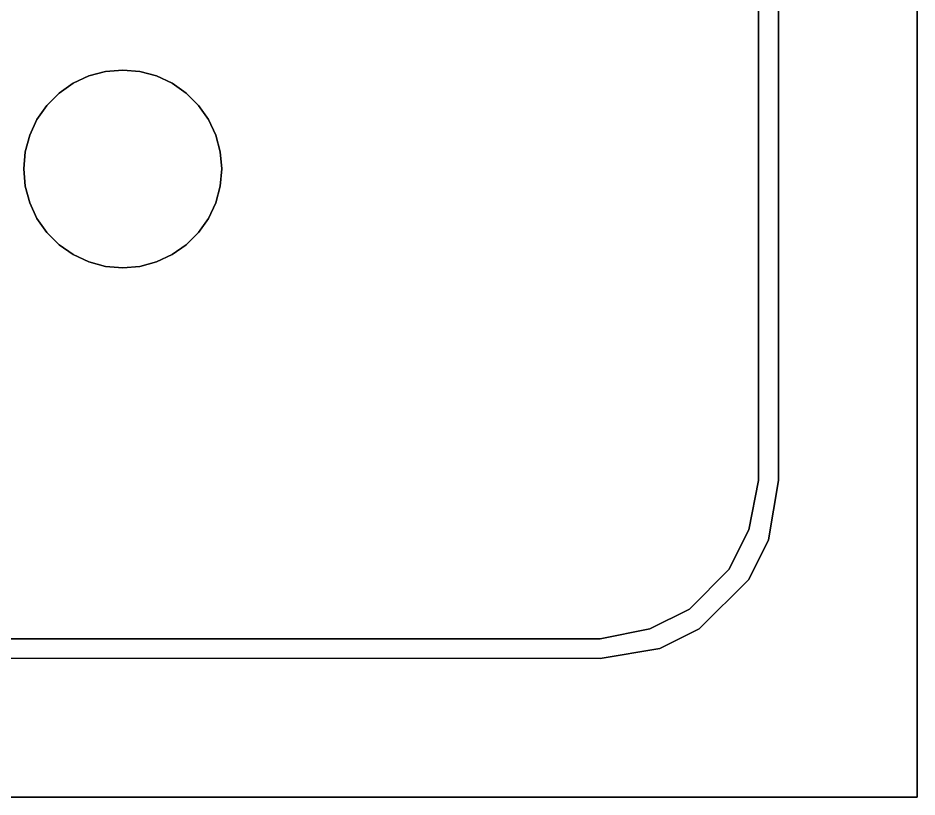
# Model space of a CAD drawing. Header units: inches. Extents: x -7543 to -822, y 102837 to 190349.
# Drawn here: x -831.59465 to -831.58888, y 102836.95143 to 102836.95643 of the extents above; entities that cross this region are included whole.
import ezdxf

# ---------------------------------------------------------------- set-up
doc = ezdxf.new("R2010")
doc.units = ezdxf.units.IN
doc.header["$MEASUREMENT"] = 0
doc.layers.add('TEFRİŞ', color=7, linetype='Continuous', lineweight=25, true_color=0x78462c)

msp = doc.modelspace()

# ---------------------------------------------------------------- linework, layer by layer
at = {"layer": 'TEFRİŞ'}
for p, q in [((-831.5897664, 102836.9581288, -0.004191), (-831.5897664, 102836.9534628, -0.004191)), ((-831.5899569, 102836.9531453, -0.004191), (-831.5898934, 102836.9534628, -0.004191)), ((-831.5898299, 102836.9530818, -0.004191), (-831.5897664, 102836.9534628, -0.004191)), ((-831.5900839, 102836.9528913, -0.004191), (-831.5899569, 102836.9531453, -0.004191)), ((-831.5899569, 102836.9528278, -0.004191), (-831.5898299, 102836.9530818, -0.004191)), ((-831.5903379, 102836.9526373, -0.004191), (-831.5900839, 102836.9528913, -0.004191)), ((-831.5902744, 102836.9525103, -0.004191), (-831.5899569, 102836.9528278, -0.004191)), ((-831.5905919, 102836.9525103, -0.004191), (-831.5903379, 102836.9526373, -0.004191)), ((-831.5909094, 102836.9524468, -0.004191), (-831.5905919, 102836.9525103, -0.004191)), ((-831.5905284, 102836.9523833, -0.004191), (-831.5902744, 102836.9525103, -0.004191)), ((-831.5909094, 102836.9523198, -0.004191), (-831.5905284, 102836.9523833, -0.004191)), ((-831.5909094, 102836.9523198, -0.004191), (-831.5968454, 102836.9523198, -0.004191))]:
    msp.add_line(p, q, dxfattribs=at)
for points in [[(-831.5888774, 102836.9614308, -0.000127), (-831.5888774, 102836.9514308, -0.000127), (-831.5888774, 102836.9514308), (-831.5888774, 102836.9614308)], [(-831.5898934, 102836.9534628, -0.004191), (-831.5898934, 102836.9581288, -0.004191), (-831.5898934, 102836.9581288, -0.000127), (-831.5898934, 102836.9534628, -0.000127)], [(-831.5941906, 102836.9560585, -0.004191), (-831.5940837, 102836.9560872, -0.004191), (-831.5940837, 102836.9560872, -0.004064), (-831.5941906, 102836.9560585, -0.004064)], [(-831.5940837, 102836.9560872, -0.004191), (-831.5939734, 102836.9560968, -0.004191), (-831.5939734, 102836.9560968, -0.004064), (-831.5940837, 102836.9560872, -0.004064)], [(-831.5939734, 102836.9560968, -0.004191), (-831.5938631, 102836.9560872, -0.004191), (-831.5938631, 102836.9560872, -0.004064), (-831.5939734, 102836.9560968, -0.004064)], [(-831.5938631, 102836.9560872, -0.004191), (-831.5937562, 102836.9560585, -0.004191), (-831.5937562, 102836.9560585, -0.004064), (-831.5938631, 102836.9560872, -0.004064)], [(-831.5943816, 102836.9559482, -0.004191), (-831.5942909, 102836.9560117, -0.004191), (-831.5942909, 102836.9560117, -0.004064), (-831.5943816, 102836.9559482, -0.004064)], [(-831.5942909, 102836.9560117, -0.004191), (-831.5941906, 102836.9560585, -0.004191), (-831.5941906, 102836.9560585, -0.004064), (-831.5942909, 102836.9560117, -0.004064)], [(-831.5937562, 102836.9560585, -0.004191), (-831.5936559, 102836.9560117, -0.004191), (-831.5936559, 102836.9560117, -0.004064), (-831.5937562, 102836.9560585, -0.004064)], [(-831.5936559, 102836.9560117, -0.004191), (-831.5935652, 102836.9559482, -0.004191), (-831.5935652, 102836.9559482, -0.004064), (-831.5936559, 102836.9560117, -0.004064)], [(-831.5944598, 102836.95587, -0.004191), (-831.5943816, 102836.9559482, -0.004191), (-831.5943816, 102836.9559482, -0.004064), (-831.5944598, 102836.95587, -0.004064)], [(-831.5935652, 102836.9559482, -0.004191), (-831.593487, 102836.95587, -0.004191), (-831.593487, 102836.95587, -0.004064), (-831.5935652, 102836.9559482, -0.004064)], [(-831.5945233, 102836.9557793, -0.004191), (-831.5944598, 102836.95587, -0.004191), (-831.5944598, 102836.95587, -0.004064), (-831.5945233, 102836.9557793, -0.004064)], [(-831.593487, 102836.95587, -0.004191), (-831.5934235, 102836.9557793, -0.004191), (-831.5934235, 102836.9557793, -0.004064), (-831.593487, 102836.95587, -0.004064)], [(-831.5945701, 102836.955679, -0.004191), (-831.5945233, 102836.9557793, -0.004191), (-831.5945233, 102836.9557793, -0.004064), (-831.5945701, 102836.955679, -0.004064)], [(-831.5934235, 102836.9557793, -0.004191), (-831.5933767, 102836.955679, -0.004191), (-831.5933767, 102836.955679, -0.004064), (-831.5934235, 102836.9557793, -0.004064)], [(-831.5945988, 102836.9555721, -0.004191), (-831.5945701, 102836.955679, -0.004191), (-831.5945701, 102836.955679, -0.004064), (-831.5945988, 102836.9555721, -0.004064)], [(-831.5933767, 102836.955679, -0.004191), (-831.593348, 102836.9555721, -0.004191), (-831.593348, 102836.9555721, -0.004064), (-831.5933767, 102836.955679, -0.004064)], [(-831.5946084, 102836.9554618, -0.004191), (-831.5945988, 102836.9555721, -0.004191), (-831.5945988, 102836.9555721, -0.004064), (-831.5946084, 102836.9554618, -0.004064)], [(-831.593348, 102836.9555721, -0.004191), (-831.5933384, 102836.9554618, -0.004191), (-831.5933384, 102836.9554618, -0.004064), (-831.593348, 102836.9555721, -0.004064)], [(-831.5945988, 102836.9553515, -0.004191), (-831.5946084, 102836.9554618, -0.004191), (-831.5946084, 102836.9554618, -0.004064), (-831.5945988, 102836.9553515, -0.004064)], [(-831.5946084, 102836.9554618, -0.004191), (-831.5946084, 102836.9554618, -0.004191), (-831.5946084, 102836.9554618, -0.004064)], [(-831.5933384, 102836.9554618, -0.004191), (-831.593348, 102836.9553515, -0.004191), (-831.593348, 102836.9553515, -0.004064), (-831.5933384, 102836.9554618, -0.004064)], [(-831.5933384, 102836.9554618, -0.004191), (-831.5933384, 102836.9554618, -0.004191), (-831.5933384, 102836.9554618, -0.004064)], [(-831.5945701, 102836.9552446, -0.004191), (-831.5945988, 102836.9553515, -0.004191), (-831.5945988, 102836.9553515, -0.004064), (-831.5945701, 102836.9552446, -0.004064)], [(-831.593348, 102836.9553515, -0.004191), (-831.5933767, 102836.9552446, -0.004191), (-831.5933767, 102836.9552446, -0.004064), (-831.593348, 102836.9553515, -0.004064)], [(-831.5945233, 102836.9551443, -0.004191), (-831.5945701, 102836.9552446, -0.004191), (-831.5945701, 102836.9552446, -0.004064), (-831.5945233, 102836.9551443, -0.004064)], [(-831.5933767, 102836.9552446, -0.004191), (-831.5934235, 102836.9551443, -0.004191), (-831.5934235, 102836.9551443, -0.004064), (-831.5933767, 102836.9552446, -0.004064)], [(-831.5944598, 102836.9550536, -0.004191), (-831.5945233, 102836.9551443, -0.004191), (-831.5945233, 102836.9551443, -0.004064), (-831.5944598, 102836.9550536, -0.004064)], [(-831.5934235, 102836.9551443, -0.004191), (-831.593487, 102836.9550536, -0.004191), (-831.593487, 102836.9550536, -0.004064), (-831.5934235, 102836.9551443, -0.004064)], [(-831.5943816, 102836.9549754, -0.004191), (-831.5944598, 102836.9550536, -0.004191), (-831.5944598, 102836.9550536, -0.004064), (-831.5943816, 102836.9549754, -0.004064)], [(-831.593487, 102836.9550536, -0.004191), (-831.5935652, 102836.9549754, -0.004191), (-831.5935652, 102836.9549754, -0.004064), (-831.593487, 102836.9550536, -0.004064)], [(-831.5942909, 102836.9549119, -0.004191), (-831.5943816, 102836.9549754, -0.004191), (-831.5943816, 102836.9549754, -0.004064), (-831.5942909, 102836.9549119, -0.004064)], [(-831.5935652, 102836.9549754, -0.004191), (-831.5936559, 102836.9549119, -0.004191), (-831.5936559, 102836.9549119, -0.004064), (-831.5935652, 102836.9549754, -0.004064)], [(-831.5941906, 102836.9548651, -0.004191), (-831.5942909, 102836.9549119, -0.004191), (-831.5942909, 102836.9549119, -0.004064), (-831.5941906, 102836.9548651, -0.004064)], [(-831.5936559, 102836.9549119, -0.004191), (-831.5937562, 102836.9548651, -0.004191), (-831.5937562, 102836.9548651, -0.004064), (-831.5936559, 102836.9549119, -0.004064)], [(-831.5940837, 102836.9548364, -0.004191), (-831.5941906, 102836.9548651, -0.004191), (-831.5941906, 102836.9548651, -0.004064), (-831.5940837, 102836.9548364, -0.004064)], [(-831.5937562, 102836.9548651, -0.004191), (-831.5938631, 102836.9548364, -0.004191), (-831.5938631, 102836.9548364, -0.004064), (-831.5937562, 102836.9548651, -0.004064)], [(-831.5939734, 102836.9548268, -0.004191), (-831.5940837, 102836.9548364, -0.004191), (-831.5940837, 102836.9548364, -0.004064), (-831.5939734, 102836.9548268, -0.004064)], [(-831.5938631, 102836.9548364, -0.004191), (-831.5939734, 102836.9548268, -0.004191), (-831.5939734, 102836.9548268, -0.004064), (-831.5938631, 102836.9548364, -0.004064)], [(-831.5899569, 102836.9531453, -0.004191), (-831.5898934, 102836.9534628, -0.004191), (-831.5898934, 102836.9534628, -0.000127), (-831.5899569, 102836.9531453, -0.000127)], [(-831.5899569, 102836.9531453, -0.004191), (-831.5900839, 102836.9528913, -0.004191), (-831.5900839, 102836.9528913, -0.000127), (-831.5899569, 102836.9531453, -0.000127)], [(-831.5903379, 102836.9526373, -0.004191), (-831.5900839, 102836.9528913, -0.004191), (-831.5900839, 102836.9528913, -0.000127), (-831.5903379, 102836.9526373, -0.000127)], [(-831.5905919, 102836.9525103, -0.004191), (-831.5903379, 102836.9526373, -0.004191), (-831.5903379, 102836.9526373, -0.000127), (-831.5905919, 102836.9525103, -0.000127)], [(-831.5909094, 102836.9524468, -0.004191), (-831.5905919, 102836.9525103, -0.004191), (-831.5905919, 102836.9525103, -0.000127), (-831.5909094, 102836.9524468, -0.000127)], [(-831.5968454, 102836.9524468, -0.004191), (-831.5909094, 102836.9524468, -0.004191), (-831.5909094, 102836.9524468, -0.000127), (-831.5968454, 102836.9524468, -0.000127)], [(-831.5988774, 102836.9514308, -0.000127), (-831.5888774, 102836.9514308, -0.000127), (-831.5888774, 102836.9514308), (-831.5988774, 102836.9514308)]]:
    msp.add_3dface(points, dxfattribs=at)
for points, invisible_edges in [([(-831.5898934, 102836.9581288, -0.000127), (-831.5898934, 102836.9534628, -0.000127), (-831.5897664, 102836.9534628), (-831.5897664, 102836.9581288)], 10), ([(-831.5897664, 102836.9581288), (-831.5888774, 102836.9581288), (-831.5888774, 102836.9534628), (-831.5897664, 102836.9534628)], 5), ([(-831.5897664, 102836.9581288), (-831.5888774, 102836.9581288), (-831.5888774, 102836.9534628), (-831.5897664, 102836.9534628)], 5), ([(-831.5899569, 102836.9531453, -0.000127), (-831.5898299, 102836.9530818), (-831.5897664, 102836.9534628), (-831.5898934, 102836.9534628, -0.000127)], 5), ([(-831.5897664, 102836.9534628), (-831.5898299, 102836.9530818), (-831.5888774, 102836.9527008), (-831.5888774, 102836.9534628)], 10), ([(-831.5900839, 102836.9528913, -0.000127), (-831.5899569, 102836.9528278), (-831.5898299, 102836.9530818), (-831.5899569, 102836.9531453, -0.000127)], 5), ([(-831.5898299, 102836.9530818), (-831.5899569, 102836.9528278), (-831.5888774, 102836.9519388), (-831.5888774, 102836.9527008)], 10), ([(-831.5902744, 102836.9525103), (-831.5899569, 102836.9528278), (-831.5900839, 102836.9528913, -0.000127), (-831.5903379, 102836.9526373, -0.000127)], 10), ([(-831.5899569, 102836.9528278), (-831.5902744, 102836.9525103), (-831.5888774, 102836.9514308), (-831.5888774, 102836.9519388)], 10), ([(-831.5905284, 102836.9523833), (-831.5902744, 102836.9525103), (-831.5903379, 102836.9526373, -0.000127), (-831.5905919, 102836.9525103, -0.000127)], 10), ([(-831.5909094, 102836.9524468, -0.000127), (-831.5909094, 102836.9523198), (-831.5905284, 102836.9523833), (-831.5905919, 102836.9525103, -0.000127)], 5), ([(-831.5902744, 102836.9525103), (-831.5905284, 102836.9523833), (-831.5903379, 102836.9514308), (-831.5895124, 102836.9514308)], 10), ([(-831.5902744, 102836.9525103), (-831.5895124, 102836.9514308), (-831.5888774, 102836.9514308)], 9), ([(-831.5909094, 102836.9524468, -0.000127), (-831.5968454, 102836.9524468, -0.000127), (-831.5968454, 102836.9523198), (-831.5909094, 102836.9523198)], 14), ([(-831.5909094, 102836.9523198), (-831.5909094, 102836.9514308), (-831.5903379, 102836.9514308), (-831.5905284, 102836.9523833)], 5), ([(-831.5909094, 102836.9523198), (-831.5968454, 102836.9523198), (-831.5968454, 102836.9514308), (-831.5909094, 102836.9514308)], 11)]:
    msp.add_3dface(points, dxfattribs=dict(at, invisible_edges=invisible_edges))

doc.saveas('drawing.dxf')
